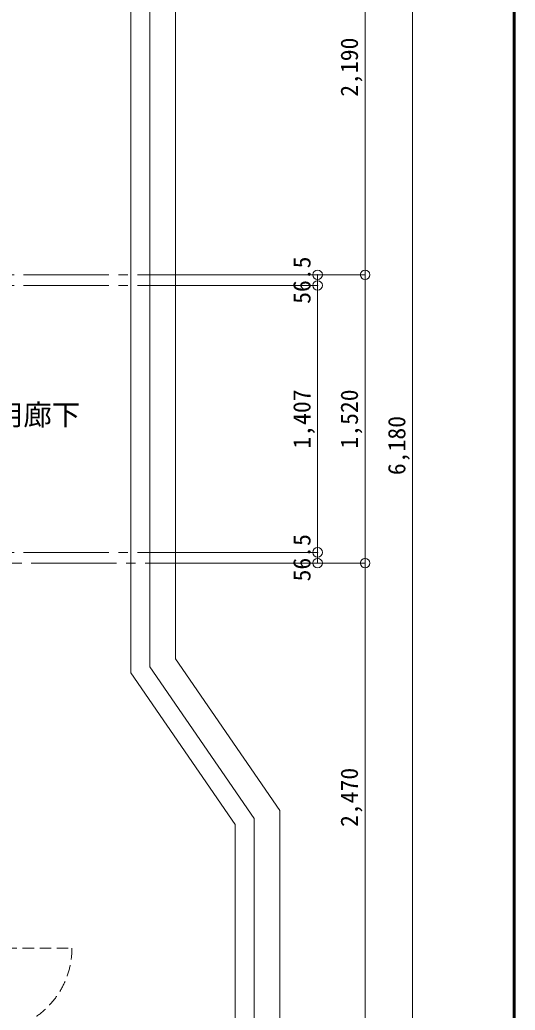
# Model space of a CAD drawing. Units: millimetres at full size, sheet at 1:50. Extents: x -9674 to 9699, y -6794 to 6791.
# Drawn here: x 7088 to 9699, y -2225 to 2997 of the extents above; entities that cross this region are included whole.
import ezdxf
from ezdxf.enums import TextEntityAlignment as Align

# ---------------------------------------------------------------- set-up
doc = ezdxf.new("R2010")
doc.units = ezdxf.units.MM
doc.header["$LTSCALE"] = 50
doc.header["$PDMODE"] = 32
doc.header["$PDSIZE"] = 50
doc.linetypes.add('CHAIN2', pattern=[12, 9, -1, 1, -1])
doc.linetypes.add('DASHED1', pattern=[1.8, 1.2, -0.6])
for name, color, linetype, lineweight in [('0-0_図面枠', 7, 'Continuous', 9), ('1-0_芯', 134, 'CHAIN2', 9), ('1-3_建具', 134, 'Continuous', 9), ('1-6_ﾊﾞﾙｺﾆｰ・階段', 134, 'Continuous', 9), ('1-B_寸法', 134, 'Continuous', 9)]:
    doc.layers.add(name, color=color, linetype=linetype, lineweight=lineweight)
doc.layers.add('1-A_文字', color=134, linetype='Continuous')
doc.styles.add('ＭＳ ゴシック', font='')
doc.styles.get('ＭＳ ゴシック').set_extended_font_data('MS Gothic')

msp = doc.modelspace()

# ---------------------------------------------------------------- linework, layer by layer
at = {"layer": '0-0_図面枠'}
for p, q in [((9697.16, -6792.16), (9697.16, 6789.66)), ((9688.35, -6783.35), (9688.35, 6780.85)), ((9690.11, -6785.11), (9690.11, 6782.61)), ((9691.87, -6786.88), (9691.87, 6784.38)), ((9693.64, 6786.14), (9693.64, -6788.64)), ((9695.4, -6790.4), (9695.4, 6787.9))]:
    msp.add_line(p, q, dxfattribs=at)
msp.add_lwpolyline([(9698.92, -6793.93), (9698.92, 6791.43), (-9673.92, 6791.43)], dxfattribs=at)
at = {"layer": '1-0_芯'}
for p, q in [((8157.5, 1652.91), (1987.5, 1652.91)), ((8157.5, 1596.41), (5287.5, 1596.41)), ((8157.5, 189.41), (5287.5, 189.41)), ((-8452.5, 132.91), (8157.5, 132.91))]:
    msp.add_line(p, q, dxfattribs=at)
at = {"layer": '1-3_建具', "linetype": 'DASHED1'}
msp.add_line((6922.5, -1897.09), (7362.5, -1897.09), dxfattribs=at)
msp.add_arc((6922.5, -1897.09), 440, 270, 0, dxfattribs=at)
at = {"layer": '1-6_ﾊﾞﾙｺﾆｰ・階段'}
for p, q in [((7907.5, -372.09), (7907.5, 3937.91)), ((7772.5, -414.02), (7772.5, 3802.91)), ((7772.5, -414.02), (8322.5, -1214.02)), ((7907.5, -372.09), (8457.5, -1172.09)), ((7672.5, -445.08), (8222.5, -1245.08)), ((8457.5, -2959.72), (8457.5, -1172.09)), ((8222.5, -2959.72), (8222.5, -1245.08)), ((8322.5, -2959.72), (8322.5, -1214.02))]:
    msp.add_line(p, q, dxfattribs=at)
msp.add_lwpolyline([(7557.5, 3342.91), (7672.5, 3342.91), (7672.5, -445.08)], dxfattribs=at)
at = {"layer": '1-B_寸法'}
for p, q in [((8907.5, 3842.91), (8907.5, 1652.91)), ((9157.5, 3842.91), (9157.5, -2337.09)), ((8157.5, 1652.91), (8907.5, 1652.91)), ((8907.5, 1652.91), (8907.5, 132.91)), ((8157.5, 1596.41), (8657.5, 1596.41)), ((8157.5, 189.41), (8657.5, 189.41)), ((8657.5, 132.91), (8657.5, 189.41)), ((8157.5, 132.91), (8907.5, 132.91)), ((8907.5, 132.91), (8907.5, -2337.09))]:
    msp.add_line(p, q, dxfattribs=at)
msp.add_lwpolyline([(8657.5, 189.41), (8657.5, 1596.41), (8657.5, 1652.91)], dxfattribs=at)
for p in [(8657.5, 1652.91), (8907.5, 1652.91), (8657.5, 1596.41), (8657.5, 189.41), (8657.5, 132.91), (8907.5, 132.91)]:
    msp.add_point(p, dxfattribs=at)

# ---------------------------------------------------------------- texts
at = {"layer": '1-A_文字', "style": 'ＭＳ ゴシック'}
msp.add_text('共用廊下', height=110, dxfattribs=at).set_placement((6806.24, 826.57), align=Align.BOTTOM_LEFT)
at = {"layer": '1-B_寸法', "style": 'ＭＳ ゴシック'}
for s, p in [('2,190', (8897.5, 2591.66)), ('56.5', (8647.5, 1499.66)), ('1,407', (8647.5, 736.66)), ('1,520', (8897.5, 736.66)), ('6,180', (9147.5, 596.66)), ('56.5', (8647.5, 36.16)), ('2,470', (8897.5, -1258.34))]:
    msp.add_text(s, height=91.64, rotation=90, dxfattribs=at).set_placement(p, align=Align.BOTTOM_LEFT)

doc.saveas('drawing.dxf')
